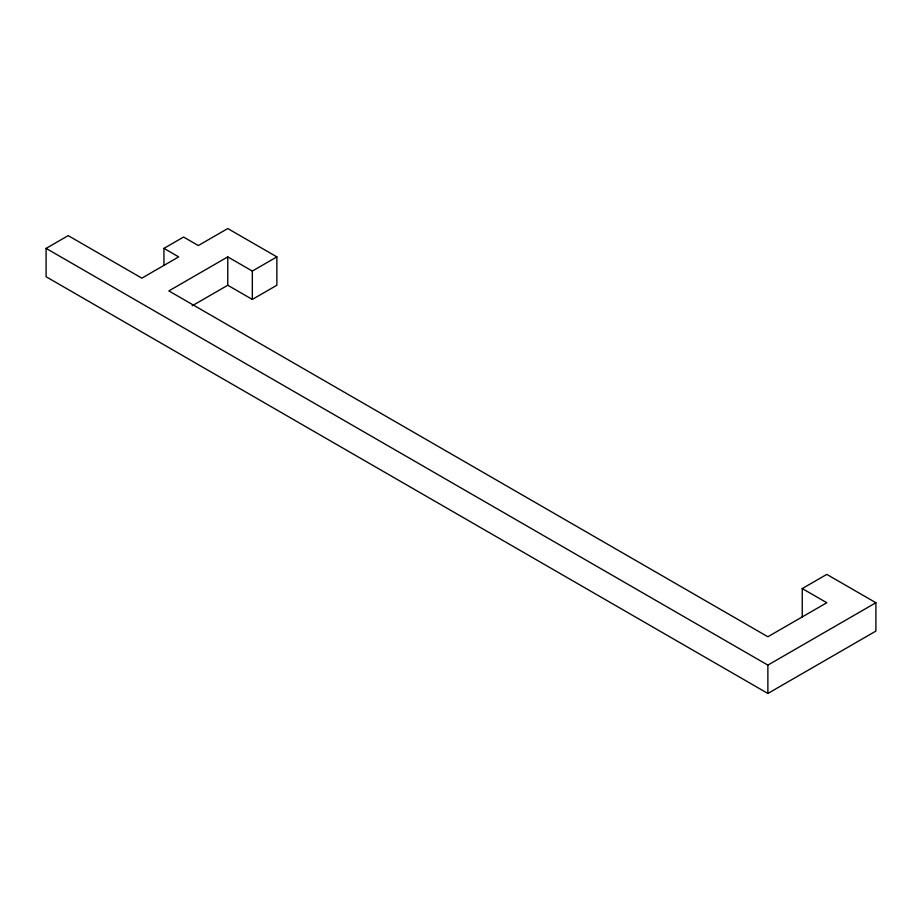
<?xml version="1.0" encoding="UTF-8"?>
<svg xmlns="http://www.w3.org/2000/svg" width="922" height="922" viewBox="0 0 922 922"><rect width="100%" height="100%" fill="white"/><g stroke="black" fill="none" stroke-linecap="round" stroke-linejoin="round"><path stroke-width="1.38" d="M802.244 616.91L802.244 588.57L826.803 574.394L875.9 602.734L875.9 631.086L767.876 693.459L46.1 276.738L46.1 248.387L68.193 235.629L141.85 278.156L178.672 256.892L163.943 248.387L163.943 265.398M163.943 248.387L183.582 237.046L198.311 245.552L227.769 228.541L276.877 256.892L276.877 285.244L252.317 299.42L227.769 285.244L192.179 305.793M276.877 256.892L252.317 271.068L227.769 256.892L168.853 290.914L767.876 636.756L826.803 602.734L802.244 588.57M46.1 248.387L767.876 665.108L875.9 602.734M767.876 665.108L767.876 693.459M252.317 271.068L252.317 299.42M227.769 256.892L227.769 285.244"/></g></svg>
